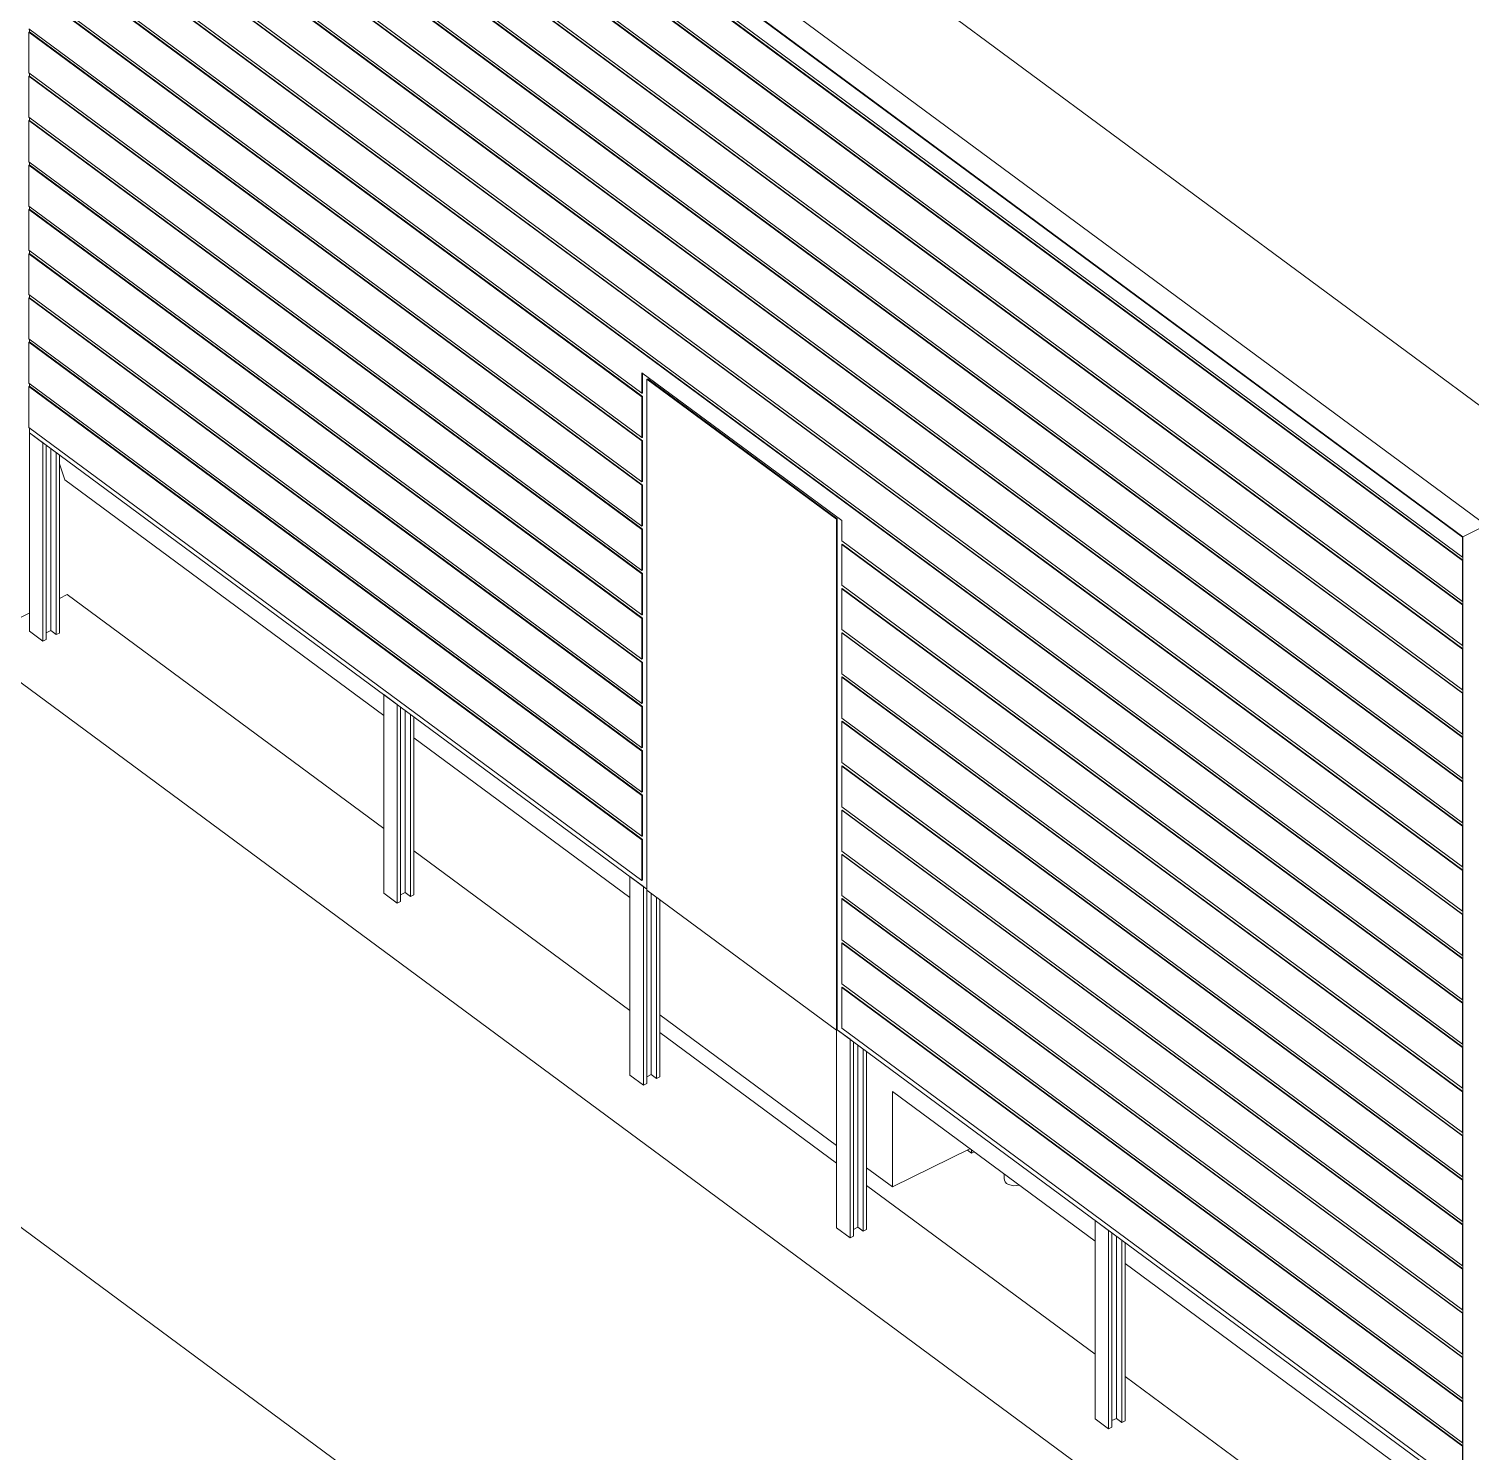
# Model space of a CAD drawing. Header units: metres. Extents: x 63 to 378, y -27 to 78.
# Drawn here: x 321.936 to 325.312, y 0.282 to 3.612 of the extents above; entities that cross this region are included whole.
import ezdxf

# ---------------------------------------------------------------- set-up
doc = ezdxf.new("R2010")
doc.units = ezdxf.units.M
for name, color, linetype, lineweight in [('A-FLOR', 7, 'Continuous', 9), ('M-EQPM', 7, 'Continuous', 18), ('P-PIPE', 7, 'Continuous', 18)]:
    doc.layers.add(name, color=color, linetype=linetype, lineweight=lineweight)

# ---------------------------------------------------------------- blocks, each defined once
blk = doc.blocks.new('C_S_L_Torre - Baltimore CPSC-0817-08L - C_S_L_Torre - Baltimore CPSC-0817-08L-2352271-3D BOMBAS')
at = {"layer": 'M-EQPM'}
for p, q in [((-51.9214, 2.4508), (-55.2766, 4.93)), ((-55.332, 4.9027), (-51.9767, 2.4234)), ((-51.9756, 2.424), (-55.3308, 4.9032)), ((-55.3308, 4.9032), (-51.9756, 2.424)), ((-55.332, 4.8557), (-51.9767, 2.3765)), ((-51.9767, 2.3685), (-55.332, 4.8478)), ((-55.3308, 4.8483), (-51.9756, 2.3691)), ((-55.332, 4.7522), (-51.9767, 2.2729)), ((-51.9767, 2.2649), (-55.332, 4.7442)), ((-55.3308, 4.7448), (-51.9756, 2.2655)), ((-55.332, 4.6486), (-51.9767, 2.1693)), ((-51.9767, 2.1613), (-55.332, 4.6406)), ((-55.3308, 4.6412), (-51.9756, 2.1619)), ((-55.332, 4.545), (-51.9767, 2.0657)), ((-51.9767, 2.0578), (-55.332, 4.537)), ((-55.3308, 4.5376), (-51.9756, 2.0583)), ((-55.332, 4.4414), (-51.9767, 1.9622)), ((-51.9767, 1.9542), (-55.332, 4.4335)), ((-55.3308, 4.434), (-51.9756, 1.9548)), ((-55.332, 4.3379), (-51.9767, 1.8586)), ((-51.9767, 1.8506), (-55.332, 4.3299)), ((-55.3308, 4.3304), (-51.9756, 1.8512)), ((-55.332, 4.2343), (-51.9767, 1.755)), ((-51.9767, 1.747), (-55.332, 4.2263)), ((-55.3308, 4.2269), (-51.9756, 1.7476)), ((-55.332, 4.1307), (-51.9767, 1.6514)), ((-51.9767, 1.6435), (-55.332, 4.1227)), ((-55.3308, 4.1233), (-51.9756, 1.644)), ((-55.332, 4.0271), (-51.9767, 1.5478)), ((-51.9767, 1.5399), (-55.332, 4.0191)), ((-55.3308, 4.0197), (-51.9756, 1.5404)), ((-55.332, 3.9235), (-51.9767, 1.4443)), ((-55.3308, 3.9161), (-51.9756, 1.4369)), ((-51.9767, 1.4363), (-55.332, 3.9156)), ((-55.332, 3.82), (-53.897, 2.7597)), ((-53.897, 2.7517), (-55.332, 3.812)), ((-55.3308, 3.8126), (-53.8959, 2.7523)), ((-55.332, 3.7164), (-53.897, 2.6561)), ((-51.6807, 2.542), (-53.2776, 3.722)), ((-53.897, 2.6481), (-55.332, 3.7084)), ((-55.3308, 3.709), (-53.8959, 2.6487)), ((-55.332, 3.6128), (-53.897, 2.5525)), ((-55.3308, 3.6054), (-55.332, 3.6048)), ((-53.897, 2.5445), (-55.332, 3.6048)), ((-55.332, 3.6048), (-55.332, 3.5092)), ((-55.3308, 3.612), (-55.3308, 3.6054)), ((-55.3308, 3.6054), (-53.8959, 2.5451)), ((-55.332, 3.5092), (-53.897, 2.4489)), ((-55.3308, 3.5018), (-55.332, 3.5013)), ((-53.897, 2.441), (-55.332, 3.5013)), ((-55.332, 3.5013), (-55.332, 3.4056)), ((-55.3308, 3.5084), (-55.3308, 3.5018)), ((-55.3308, 3.5018), (-53.8959, 2.4415)), ((-55.332, 3.4056), (-53.897, 2.3453)), ((-55.3308, 3.3982), (-55.332, 3.3977)), ((-53.897, 2.3374), (-55.332, 3.3977)), ((-55.332, 3.3977), (-55.332, 3.3014)), ((-55.3308, 3.4048), (-55.3308, 3.3982)), ((-55.3308, 3.3982), (-53.8959, 2.3379)), ((-55.332, 3.3014), (-53.897, 2.2411)), ((-55.3308, 3.294), (-55.332, 3.2934)), ((-53.897, 2.2331), (-55.332, 3.2934)), ((-55.332, 3.2934), (-55.332, 3.1978)), ((-55.3308, 3.3006), (-55.3308, 3.294)), ((-55.3308, 3.294), (-53.8959, 2.2337)), ((-55.332, 3.1978), (-53.897, 2.1375)), ((-55.3308, 3.1904), (-55.332, 3.1898)), ((-53.897, 2.1295), (-55.332, 3.1898)), ((-55.332, 3.1898), (-55.332, 3.0942)), ((-55.3308, 3.197), (-55.3308, 3.1904)), ((-55.3308, 3.1904), (-53.8959, 2.1301)), ((-55.332, 3.0942), (-53.897, 2.0339)), ((-55.3308, 3.0868), (-55.332, 3.0862)), ((-53.897, 2.0259), (-55.332, 3.0862)), ((-55.332, 3.0862), (-55.332, 2.9906)), ((-55.3308, 3.0934), (-55.3308, 3.0868)), ((-55.3308, 3.0868), (-53.8959, 2.0265)), ((-55.332, 2.9906), (-53.897, 1.9303)), ((-55.3308, 2.9832), (-55.332, 2.9827)), ((-53.897, 1.9224), (-55.332, 2.9827)), ((-55.332, 2.9827), (-55.332, 2.8871)), ((-55.3308, 2.9898), (-55.3308, 2.9832)), ((-55.3308, 2.9832), (-53.8959, 1.9229)), ((-55.332, 2.8871), (-53.897, 1.8267)), ((-55.3308, 2.8797), (-55.332, 2.8791)), ((-53.897, 1.8188), (-55.332, 2.8791)), ((-55.332, 2.8791), (-55.332, 2.7835)), ((-55.3308, 2.8863), (-55.3308, 2.8797)), ((-55.3308, 2.8797), (-53.8959, 1.8193)), ((-53.897, 2.7597), (-53.897, 2.8075)), ((-53.897, 2.8075), (-53.4294, 2.4619)), ((-53.8959, 2.8066), (-53.8959, 2.7602)), ((-55.332, 2.7835), (-53.897, 1.7232)), ((-55.3308, 2.7761), (-55.332, 2.7755)), ((-53.897, 1.7152), (-55.332, 2.7755)), ((-55.332, 2.7755), (-55.332, 2.68)), ((-55.3308, 2.7826), (-55.3308, 2.7761)), ((-55.3308, 2.7761), (-53.8959, 1.7158)), ((-53.8853, 2.7925), (-53.8836, 2.7933)), ((-53.8853, 2.7925), (-53.8853, 1.5973)), ((-53.4421, 2.465), (-53.8853, 2.7925)), ((-53.8836, 2.7933), (-53.4405, 2.4659)), ((-53.8959, 2.7602), (-53.897, 2.7597)), ((-53.897, 2.7517), (-53.8959, 2.7523)), ((-53.897, 2.6561), (-53.897, 2.7517)), ((-53.8959, 2.7523), (-53.8959, 2.6566)), ((-55.332, 2.68), (-53.897, 1.6197)), ((-55.3308, 2.6791), (-55.3308, 2.6675)), ((-55.3308, 2.6675), (-55.2992, 2.6441)), ((-55.3308, 2.2031), (-55.3308, 2.6675)), ((-53.8853, 1.5994), (-55.3308, 2.6675)), ((-55.2992, 2.1797), (-55.2992, 2.6441)), ((-55.2914, 2.1835), (-55.2914, 2.6384)), ((-53.8959, 2.6566), (-53.897, 2.6561)), ((-53.897, 2.6481), (-53.8959, 2.6487)), ((-53.897, 2.5525), (-53.897, 2.6481)), ((-53.8959, 2.6487), (-53.8959, 2.5531)), ((-55.2809, 2.2044), (-55.2809, 2.6306)), ((-55.2682, 2.195), (-55.2682, 2.6213)), ((-55.2605, 2.6155), (-55.2605, 2.1988)), ((-55.2605, 2.5943), (-55.2478, 2.5573)), ((-55.2478, 2.5573), (-54.5015, 2.0059)), ((-53.897, 2.5525), (-53.8959, 2.5531)), ((-53.897, 2.5445), (-53.8959, 2.5451)), ((-53.897, 2.4489), (-53.897, 2.5445)), ((-53.8959, 2.5451), (-53.8959, 2.4495)), ((-53.4405, 2.4659), (-53.4421, 2.465)), ((-53.4421, 1.2699), (-53.4421, 2.465)), ((-53.4405, 2.4659), (-53.4405, 1.2707)), ((-53.8959, 2.4495), (-53.897, 2.4489)), ((-53.897, 2.441), (-53.8959, 2.4415)), ((-53.897, 2.3453), (-53.897, 2.441)), ((-53.8959, 2.4415), (-53.8959, 2.3459)), ((-53.4294, 2.4619), (-53.4294, 2.4141)), ((-51.9756, 2.424), (-51.9214, 2.4508)), ((-53.4294, 2.4141), (-51.9767, 1.3407)), ((-53.4294, 2.4061), (-53.4282, 2.4067)), ((-53.4294, 2.4061), (-53.4294, 2.3105)), ((-51.9767, 1.3327), (-53.4294, 2.4061)), ((-53.4282, 2.4067), (-51.9756, 1.3333)), ((-51.9767, 2.4234), (-51.9756, 2.424)), ((-51.9767, 2.3765), (-51.9767, 2.4234)), ((-51.9756, 2.424), (-51.9756, 2.377)), ((-51.9756, 0.1883), (-51.9756, 2.424)), ((-51.9767, 2.3765), (-51.9756, 2.377)), ((-51.9767, 2.3685), (-51.9756, 2.3691)), ((-51.9767, 2.2729), (-51.9767, 2.3685)), ((-51.9756, 2.3691), (-51.9756, 2.2735)), ((-53.897, 2.3453), (-53.8959, 2.3459)), ((-53.897, 2.3374), (-53.8959, 2.3379)), ((-53.897, 2.2411), (-53.897, 2.3374)), ((-53.8959, 2.3379), (-53.8959, 2.2416)), ((-53.4294, 2.3105), (-51.9767, 1.2371)), ((-53.4282, 2.3031), (-53.4294, 2.3025)), ((-53.4294, 2.3025), (-53.4294, 2.2069)), ((-51.9767, 1.2291), (-53.4294, 2.3025)), ((-53.4282, 2.3031), (-51.9756, 1.2297)), ((-51.9767, 2.2729), (-51.9756, 2.2735)), ((-51.9767, 2.2649), (-51.9756, 2.2655)), ((-51.9767, 2.1693), (-51.9767, 2.2649)), ((-51.9756, 2.2655), (-51.9756, 2.1699)), ((-53.8959, 2.2416), (-53.897, 2.2411)), ((-53.897, 2.2331), (-53.8959, 2.2337)), ((-53.897, 2.1375), (-53.897, 2.2331)), ((-53.8959, 2.2337), (-53.8959, 2.138)), ((-55.2992, 2.1797), (-55.3308, 2.2031)), ((-55.2809, 2.2044), (-55.2914, 2.1992)), ((-55.2682, 2.195), (-55.2809, 2.2044)), ((-55.2605, 2.1988), (-55.2682, 2.195)), ((-53.4294, 2.2069), (-51.9767, 1.1335)), ((-53.4294, 2.199), (-53.4282, 2.1995)), ((-53.4294, 2.199), (-53.4294, 2.1034)), ((-51.9767, 1.1256), (-53.4294, 2.199)), ((-53.4282, 2.1995), (-51.9756, 1.1261)), ((-55.2914, 2.1835), (-55.2992, 2.1797)), ((-51.9767, 2.1693), (-51.9756, 2.1699)), ((-51.9767, 2.1613), (-51.9756, 2.1619)), ((-51.9767, 2.0657), (-51.9767, 2.1613)), ((-51.9756, 2.1619), (-51.9756, 2.0663)), ((-53.897, 2.1375), (-53.8959, 2.138)), ((-53.897, 2.1295), (-53.8959, 2.1301)), ((-53.897, 2.0339), (-53.897, 2.1295)), ((-53.8959, 2.1301), (-53.8959, 2.0345)), ((-53.4294, 2.1034), (-51.9767, 1.03)), ((-53.4282, 2.096), (-53.4294, 2.0954)), ((-53.4294, 2.0954), (-53.4294, 1.9998)), ((-51.9767, 1.022), (-53.4294, 2.0954)), ((-53.4282, 2.096), (-51.9756, 1.0225)), ((-51.9767, 2.0657), (-51.9756, 2.0663)), ((-54.5015, 2.0547), (-54.4698, 2.0313)), ((-54.5015, 1.5903), (-54.5015, 2.0547)), ((-54.4698, 1.5669), (-54.4698, 2.0313)), ((-54.4621, 1.5707), (-54.4621, 2.0256)), ((-53.8959, 2.0345), (-53.897, 2.0339)), ((-53.897, 2.0259), (-53.8959, 2.0265)), ((-53.897, 1.9303), (-53.897, 2.0259)), ((-53.8959, 2.0265), (-53.8959, 1.9309)), ((-51.9767, 2.0578), (-51.9756, 2.0583)), ((-51.9767, 1.9622), (-51.9767, 2.0578)), ((-51.9756, 2.0583), (-51.9756, 1.9627)), ((-54.4515, 1.5916), (-54.4515, 2.0178)), ((-54.4389, 1.5822), (-54.4389, 2.0085)), ((-54.4311, 2.0027), (-54.4311, 1.586)), ((-53.4294, 1.9998), (-51.9767, 0.9264)), ((-53.4294, 1.9918), (-53.4282, 1.9924)), ((-53.4294, 1.9918), (-53.4294, 1.8955)), ((-51.9767, 0.9184), (-53.4294, 1.9918)), ((-53.4282, 1.9924), (-51.9756, 0.919)), ((-51.9767, 1.9622), (-51.9756, 1.9627)), ((-54.4311, 1.9539), (-53.9254, 1.5802)), ((-53.897, 1.9303), (-53.8959, 1.9309)), ((-51.9767, 1.9542), (-51.9756, 1.9548)), ((-51.9767, 1.8586), (-51.9767, 1.9542)), ((-51.9756, 1.9548), (-51.9756, 1.8591)), ((-53.897, 1.9224), (-53.8959, 1.9229)), ((-53.897, 1.8267), (-53.897, 1.9224)), ((-53.8959, 1.9229), (-53.8959, 1.8273)), ((-53.4294, 1.8955), (-51.9767, 0.8221)), ((-53.4282, 1.8881), (-53.4294, 1.8875)), ((-53.4294, 1.8875), (-53.4294, 1.7919)), ((-51.9767, 0.8141), (-53.4294, 1.8875)), ((-53.4282, 1.8881), (-51.9756, 0.8147)), ((-51.9767, 1.8586), (-51.9756, 1.8591)), ((-53.8959, 1.8273), (-53.897, 1.8267)), ((-51.9767, 1.8506), (-51.9756, 1.8512)), ((-51.9767, 1.755), (-51.9767, 1.8506)), ((-51.9756, 1.8512), (-51.9756, 1.7556)), ((-53.897, 1.8188), (-53.8959, 1.8193)), ((-53.897, 1.7232), (-53.897, 1.8188)), ((-53.8959, 1.8193), (-53.8959, 1.7237)), ((-53.4294, 1.7919), (-51.9767, 0.7185)), ((-53.4294, 1.784), (-53.4282, 1.7845)), ((-53.4294, 1.784), (-53.4294, 1.6883)), ((-51.9767, 0.7105), (-53.4294, 1.784)), ((-53.4282, 1.7845), (-51.9756, 0.7111)), ((-51.9767, 1.755), (-51.9756, 1.7556)), ((-53.897, 1.7232), (-53.8959, 1.7237)), ((-51.9767, 1.747), (-51.9756, 1.7476)), ((-51.9767, 1.6514), (-51.9767, 1.747)), ((-51.9756, 1.7476), (-51.9756, 1.652)), ((-53.897, 1.7152), (-53.8959, 1.7158)), ((-53.897, 1.6197), (-53.897, 1.7152)), ((-53.8959, 1.7158), (-53.8959, 1.6202)), ((-53.4294, 1.6883), (-51.9767, 0.6149)), ((-53.4282, 1.6809), (-53.4294, 1.6804)), ((-53.4294, 1.6804), (-53.4294, 1.5848)), ((-51.9767, 0.607), (-53.4294, 1.6804)), ((-53.4282, 1.6809), (-51.9756, 0.6075)), ((-53.9254, 1.6291), (-53.8937, 1.6057)), ((-53.9254, 1.1646), (-53.9254, 1.6291)), ((-51.9767, 1.6514), (-51.9756, 1.652)), ((-51.9767, 1.6435), (-51.9756, 1.644)), ((-51.9767, 1.5478), (-51.9767, 1.6435)), ((-51.9756, 1.644), (-51.9756, 1.5484)), ((-54.4698, 1.5669), (-54.5015, 1.5903)), ((-54.4515, 1.5916), (-54.4621, 1.5864)), ((-54.4389, 1.5822), (-54.4515, 1.5916)), ((-53.8959, 1.6202), (-53.897, 1.6197)), ((-53.8937, 1.1412), (-53.8937, 1.6057)), ((-53.886, 1.1451), (-53.886, 1.5999)), ((-53.8853, 1.5973), (-53.4421, 1.2699)), ((-53.8754, 1.1659), (-53.8754, 1.5901)), ((-54.4621, 1.5707), (-54.4698, 1.5669)), ((-54.4311, 1.586), (-54.4389, 1.5822)), ((-53.8628, 1.1565), (-53.8628, 1.5807)), ((-53.855, 1.575), (-53.855, 1.1604)), ((-53.4294, 1.5848), (-51.9767, 0.5114)), ((-53.4294, 1.5768), (-53.4282, 1.5774)), ((-53.4294, 1.5768), (-53.4294, 1.4812)), ((-51.9767, 0.5034), (-53.4294, 1.5768)), ((-53.4282, 1.5774), (-51.9756, 0.504)), ((-51.9767, 1.5478), (-51.9756, 1.5484)), ((-51.9767, 1.5399), (-51.9756, 1.5404)), ((-51.9767, 1.4443), (-51.9767, 1.5399)), ((-51.9756, 1.5402), (-51.9756, 1.4448)), ((-53.4294, 1.4812), (-51.9767, 0.4078)), ((-53.4282, 1.4738), (-53.4294, 1.4732)), ((-53.4294, 1.4732), (-53.4294, 1.3776)), ((-51.9767, 0.3998), (-53.4294, 1.4732)), ((-53.4282, 1.4738), (-51.9756, 0.4004)), ((-51.9767, 1.4443), (-51.9756, 1.4448)), ((-51.9767, 1.4363), (-51.9756, 1.4369)), ((-51.9767, 1.3407), (-51.9767, 1.4363)), ((-51.9756, 1.4369), (-51.9756, 1.3413)), ((-53.4294, 1.3776), (-51.9767, 0.3042)), ((-53.4282, 1.3702), (-53.4294, 1.3696)), ((-53.4294, 1.3696), (-53.4294, 1.2741)), ((-51.9767, 0.2962), (-53.4294, 1.3696)), ((-53.4282, 1.3702), (-51.9756, 0.2968)), ((-51.9767, 1.3407), (-51.9756, 1.3413)), ((-51.9756, 1.3333), (-51.9767, 1.3327)), ((-51.9767, 1.2371), (-51.9767, 1.3327)), ((-51.9756, 1.3333), (-51.9756, 1.2377)), ((-53.855, 1.3051), (-53.4417, 0.9997)), ((-53.4405, 1.2707), (-53.4421, 1.2699)), ((-53.4417, 0.8072), (-53.4417, 1.2701)), ((-53.4405, 1.2707), (-53.4101, 1.2483)), ((-51.9756, 0.1883), (-53.4405, 1.2707)), ((-53.4294, 1.2741), (-51.9767, 0.2007)), ((-53.4101, 0.7838), (-53.4101, 1.2483)), ((-53.4023, 0.7877), (-53.4023, 1.2426)), ((-53.3918, 0.8085), (-53.3918, 1.2347)), ((-53.3791, 0.7991), (-53.3791, 1.2254)), ((-53.3714, 1.2197), (-53.3714, 0.803)), ((-51.9767, 1.2371), (-51.9756, 1.2377)), ((-51.9756, 1.2297), (-51.9767, 1.2291)), ((-51.9767, 1.1335), (-51.9767, 1.2291)), ((-51.9756, 1.2297), (-51.9756, 1.1341)), ((-53.8937, 1.1412), (-53.9254, 1.1646)), ((-53.8754, 1.1659), (-53.886, 1.1607)), ((-53.8628, 1.1565), (-53.8754, 1.1659)), ((-53.855, 1.1604), (-53.8628, 1.1565)), ((-53.886, 1.1451), (-53.8937, 1.1412)), ((-53.3106, 0.9028), (-53.3106, 1.1259)), ((-53.3106, 1.1259), (-52.8365, 0.7756)), ((-51.9767, 1.1335), (-51.9756, 1.1341)), ((-51.9756, 1.1261), (-51.9767, 1.1256)), ((-51.9767, 1.03), (-51.9767, 1.1256)), ((-51.9756, 1.1261), (-51.9756, 1.0305)), ((-51.9767, 1.03), (-51.9756, 1.0305)), ((-51.9756, 1.0225), (-51.9767, 1.022)), ((-51.9767, 0.9264), (-51.9767, 1.022)), ((-51.9756, 1.0225), (-51.9756, 0.9269)), ((-53.1297, 0.9922), (-53.3106, 0.9028)), ((-53.3714, 0.9477), (-53.3106, 0.9028)), ((-51.9767, 0.9264), (-51.9756, 0.9269)), ((-51.9767, 0.9184), (-51.9756, 0.919)), ((-51.9767, 0.8221), (-51.9767, 0.9184)), ((-51.9756, 0.919), (-51.9756, 0.8227)), ((-52.8365, 0.8245), (-52.8049, 0.8011)), ((-52.8365, 0.36), (-52.8365, 0.8245)), ((-51.9756, 0.8227), (-51.9767, 0.8221)), ((-51.9756, 0.8147), (-51.9767, 0.8141)), ((-51.9767, 0.7185), (-51.9767, 0.8141)), ((-51.9756, 0.8147), (-51.9756, 0.7191)), ((-53.4101, 0.7838), (-53.4417, 0.8072)), ((-53.4023, 0.7877), (-53.4101, 0.7838)), ((-53.3918, 0.8085), (-53.4023, 0.8033)), ((-53.3791, 0.7991), (-53.3918, 0.8085)), ((-53.3714, 0.803), (-53.3791, 0.7991)), ((-52.8049, 0.3366), (-52.8049, 0.8011)), ((-52.7971, 0.3405), (-52.7971, 0.7953)), ((-52.7866, 0.3613), (-52.7866, 0.7875)), ((-52.7739, 0.3519), (-52.7739, 0.7782)), ((-52.7662, 0.3558), (-52.7662, 0.7725)), ((-52.7662, 0.7236), (-52.0072, 0.1628)), ((-51.9767, 0.7185), (-51.9756, 0.7191)), ((-51.9767, 0.7105), (-51.9756, 0.7111)), ((-51.9767, 0.6149), (-51.9767, 0.7105)), ((-51.9756, 0.7111), (-51.9756, 0.6155)), ((-51.9756, 0.6155), (-51.9767, 0.6149)), ((-51.9767, 0.607), (-51.9756, 0.6075)), ((-51.9767, 0.5114), (-51.9767, 0.607)), ((-51.9756, 0.6075), (-51.9756, 0.5119)), ((-51.9756, 0.5119), (-51.9767, 0.5114)), ((-51.9767, 0.5034), (-51.9756, 0.504)), ((-51.9767, 0.4078), (-51.9767, 0.5034)), ((-51.9756, 0.504), (-51.9756, 0.4083)), ((-51.9756, 0.4083), (-51.9767, 0.4078)), ((-51.9756, 0.4004), (-51.9767, 0.3998)), ((-51.9767, 0.3042), (-51.9767, 0.3998)), ((-51.9756, 0.4004), (-51.9756, 0.3048)), ((-52.8049, 0.3366), (-52.8365, 0.36)), ((-52.7971, 0.3405), (-52.8049, 0.3366)), ((-52.7866, 0.3613), (-52.7971, 0.3561)), ((-52.7739, 0.3519), (-52.7866, 0.3613)), ((-52.7662, 0.3558), (-52.7739, 0.3519)), ((-51.9767, 0.3042), (-51.9756, 0.3048)), ((-51.9767, 0.2962), (-51.9756, 0.2968)), ((-51.9767, 0.2007), (-51.9767, 0.2962)), ((-51.9756, 0.2968), (-51.9756, 0.2013))]:
    blk.add_line(p, q, dxfattribs=at)
blk = doc.blocks.new('Victaulic-IPS-Elbow No 10-13 - AC-V400-3D BOMBAS')
at = {"layer": 'P-PIPE', "color": 11, "lineweight": 9, "true_color": 0xff8080}
for p, q in [((-53.1351, 0.9889), (-53.126, 0.9815)), ((-53.126, 0.9815), (-53.126, 0.9895)), ((-53.126, 0.9815), (-53.1195, 0.9847))]:
    blk.add_line(p, q, dxfattribs=at)
blk = doc.blocks.new('Victaulic-IPS-Rigid Coupling Style 07-W07-107 - Standard-2767279-3D BOMBAS')
at = {"layer": 'P-PIPE', "color": 11, "true_color": 0xff8080}
blk.add_line((-53.0492, 0.9327), (-53.0492, 0.9206), dxfattribs=at)
blk.add_polyline3d([(-53.0142, 0.9069, 0), (-53.0203, 0.9058, 0), (-53.0268, 0.9056, 0), (-53.0331, 0.9065, 0), (-53.0388, 0.9084, 0), (-53.0436, 0.9111, 0), (-53.047, 0.9144, 0), (-53.0489, 0.9182, 0), (-53.0491, 0.9221, 0)], dxfattribs=at)

msp = doc.modelspace()

# ---------------------------------------------------------------- linework, layer by layer
at = {"layer": 'A-FLOR'}
for p, q in [((322.0256, 2.2889), (322.0075, 2.2799)), ((322.7665, 1.7414), (322.0256, 2.2889)), ((321.9371, 2.2451), (321.7934, 2.1741)), ((321.7934, 2.1741), (325.212, -0.3519)), ((323.3426, 1.3158), (322.8368, 1.6895)), ((323.8262, 0.9584), (323.4129, 1.2638)), ((324.4032, -1.0292), (321.7934, 0.8993)), ((324.4314, 0.5112), (323.8966, 0.9064)), ((325.2607, -0.1016), (324.5018, 0.4592))]:
    msp.add_line(p, q, dxfattribs=at)

# ---------------------------------------------------------------- block references
at = {"layer": 'M-EQPM'}
msp.add_blockref('C_S_L_Torre - Baltimore CPSC-0817-08L - C_S_L_Torre - Baltimore CPSC-0817-08L-2352271-3D BOMBAS', (377.268, 0), dxfattribs=at)
at = {"layer": 'P-PIPE', "color": 11, "true_color": 0xff8080}
for name in ['Victaulic-IPS-Elbow No 10-13 - AC-V400-3D BOMBAS', 'Victaulic-IPS-Rigid Coupling Style 07-W07-107 - Standard-2767279-3D BOMBAS']:
    msp.add_blockref(name, (377.268, 0), dxfattribs=at)

doc.saveas('drawing.dxf')
